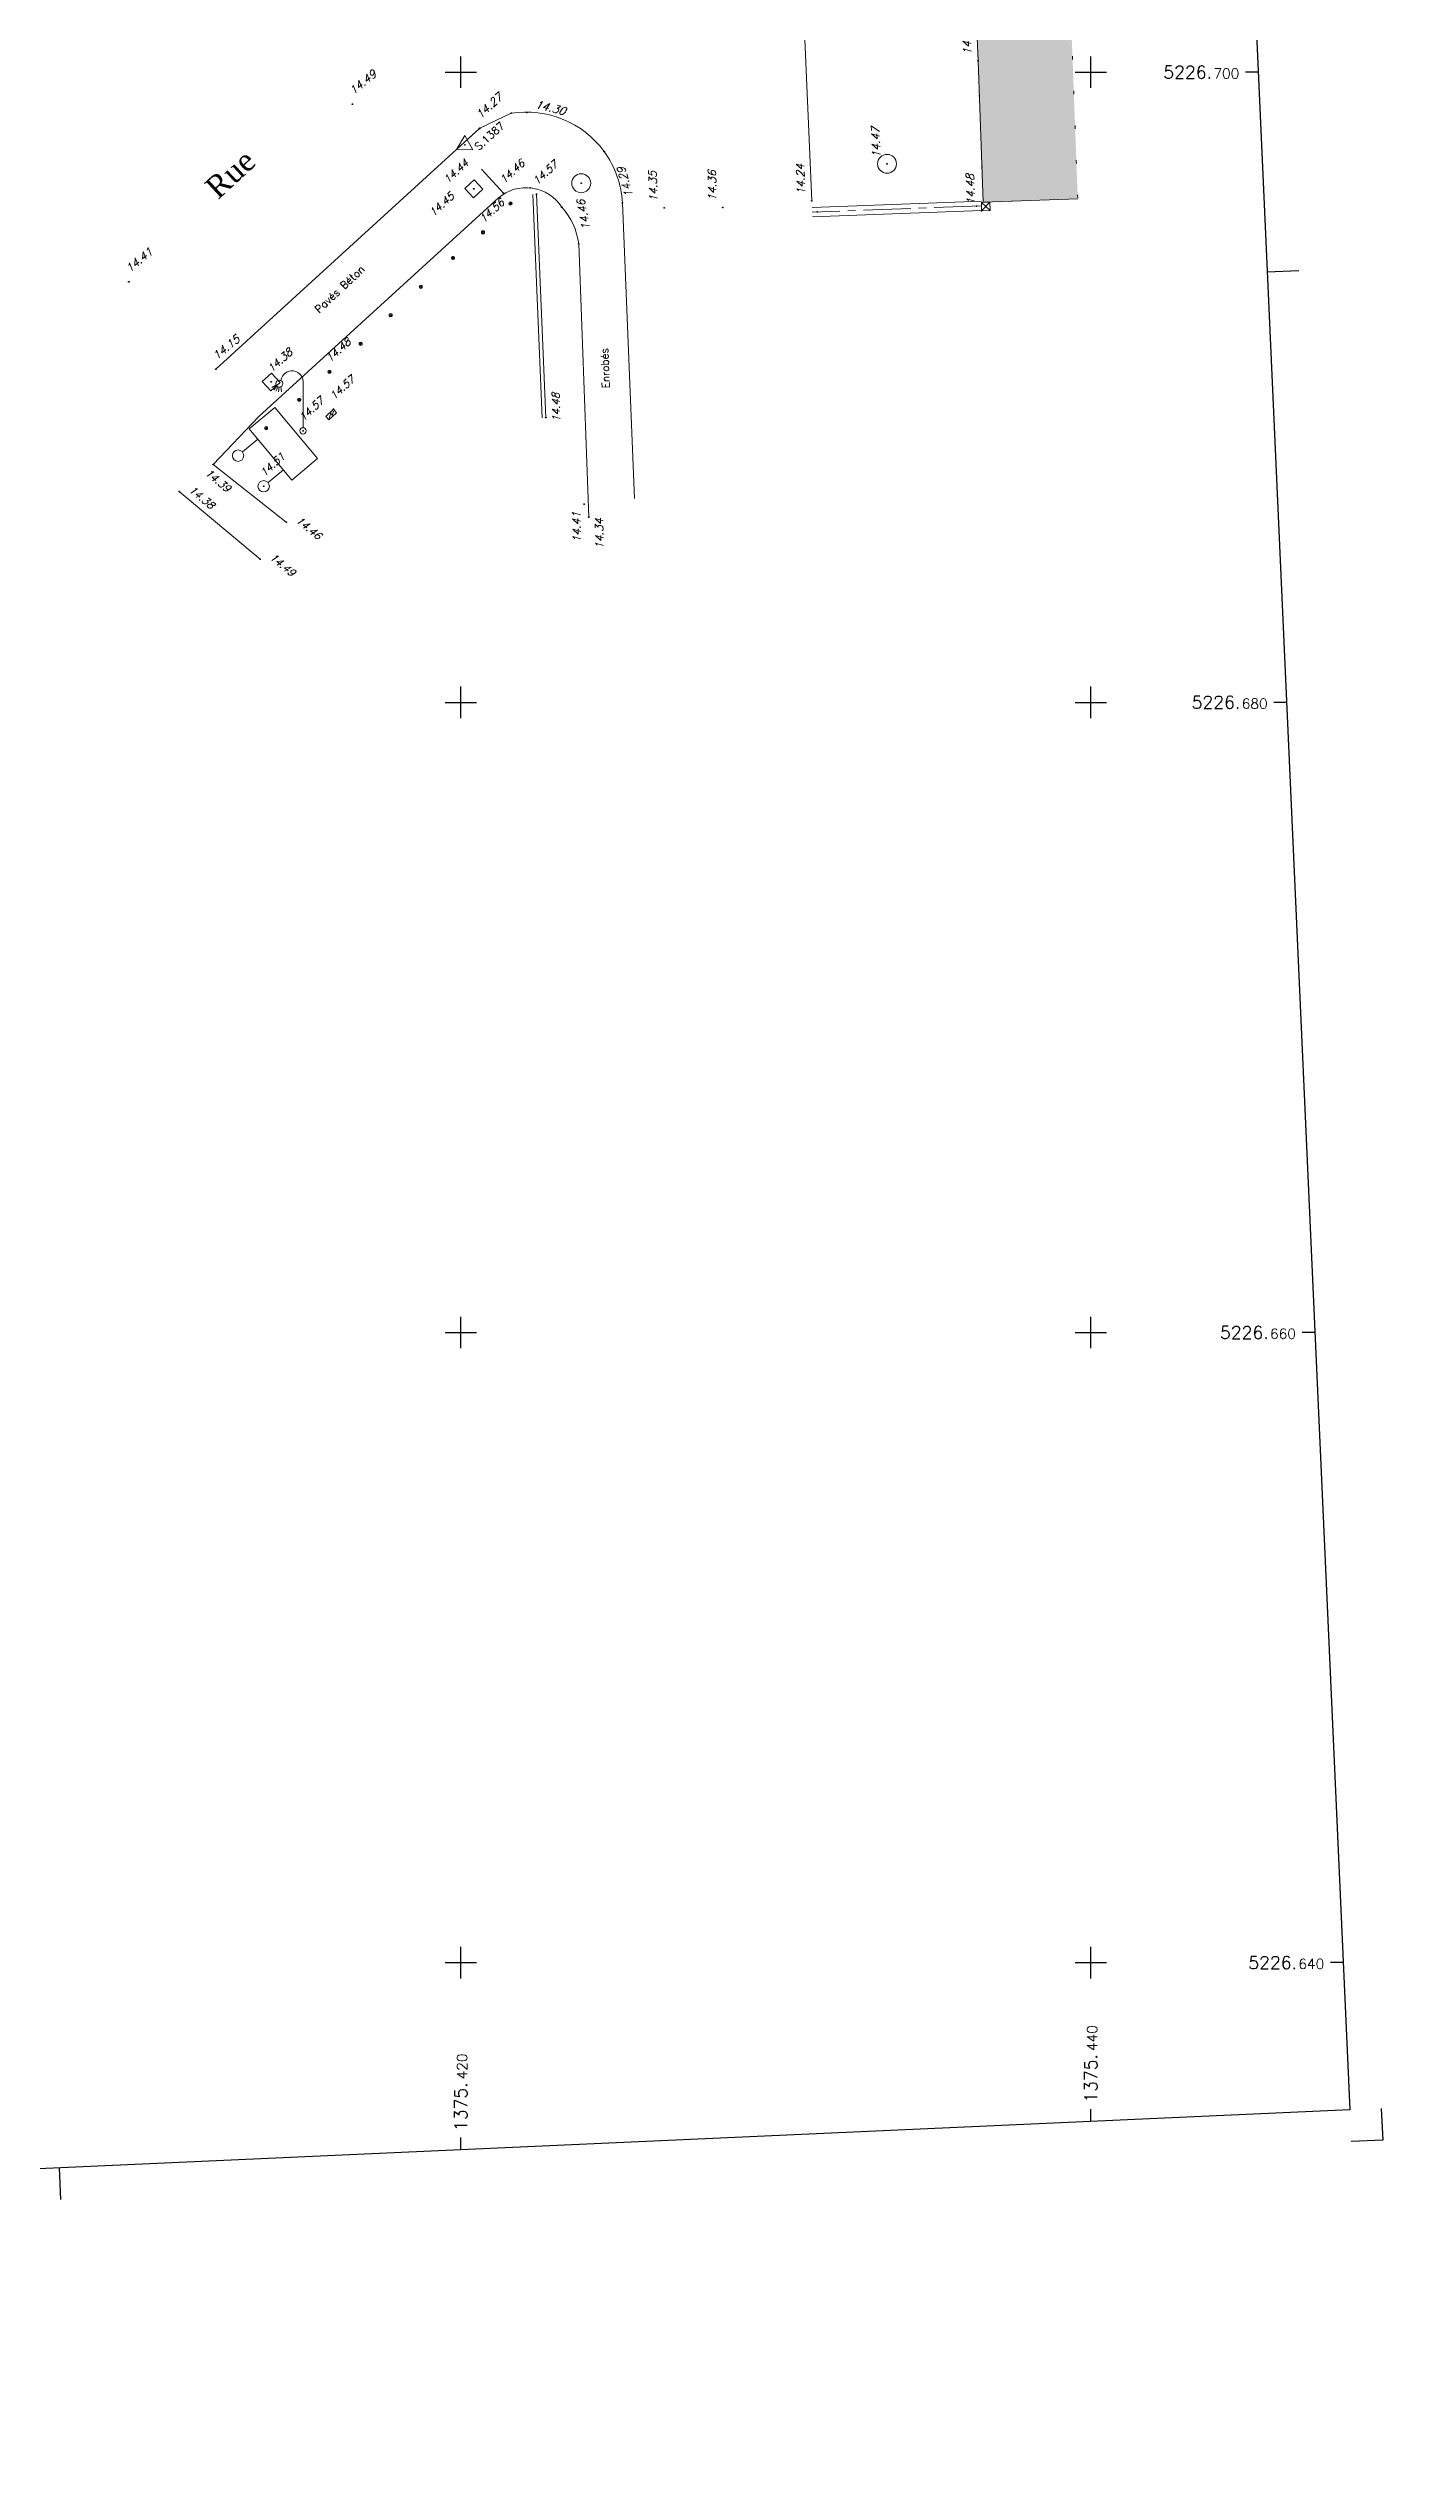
# Model space of a CAD drawing. Header units: metres. Extents: x 1373359 to 1376054, y 5226623 to 5228666.
# Drawn here: x 1375406.9 to 1375449.3, y 5226624.1 to 5226700.8 of the extents above; entities that cross this region are included whole.
import ezdxf
from ezdxf.enums import TextEntityAlignment as Align

# ---------------------------------------------------------------- set-up
doc = ezdxf.new("R2010")
doc.units = ezdxf.units.M
doc.header["$LTSCALE"] = 2
doc.header["$PDMODE"] = 32
doc.header["$PDSIZE"] = 0.02
doc.linetypes.add('AXES2', pattern=[1.125, 0.75, -0.125, 0.125, -0.125])
doc.linetypes.add('POINTILLE', pattern=[0.25, 0, -0.25])
doc.layers.get('0').update_dxf_attribs({"color": 6})
for name, color, linetype, lineweight in [('ASSEP_P_AFFRON', 5, 'Continuous', 0), ('ASSEU_P_AFFRON', 124, 'Continuous', 9), ('DIVERS_P_POINT', 7, 'Continuous', 9), ('ECLAI_P_SUPPE1', 6, 'Continuous', 9), ('ELEC_P_AFFREC', 1, 'Continuous', 9), ('EV_F_TEXNATSOL', 7, 'Continuous', 0), ('FDP_F_BATI', 7, 'Continuous', 9), ('FDP_L_BATI', 7, 'Continuous', 9), ('FDP_L_MURPLEIN', 7, 'Continuous', 9), ('GEOD_P_STA', 6, 'Continuous', 9), ('MOB_P_OBSBORNF', 7, 'Continuous', 9), ('SIGH_P_FDIR', 7, 'Continuous', 9), ('VOIE_F_TEXNOM', 7, 'Continuous', 0), ('VOIE_L_BORDREV', 252, 'Continuous', 0), ('VOIE_L_BORDURE', 7, 'Continuous', 9)]:
    doc.layers.add(name, color=color, linetype=linetype, lineweight=lineweight)
for name, color, linetype in [('MEP_F_CADRE', 7, 'Continuous'), ('MEP_F_CARRO', 7, 'Continuous'), ('MEP_F_TEXCARRO', 7, 'Continuous'), ('TopoAlt', 7, 'Continuous'), ('Topojis', 7, 'Continuous')]:
    doc.layers.add(name, color=color, linetype=linetype)
doc.styles.get("Standard").update_dxf_attribs({"font": 'romans.shx'})
doc.styles.add('TNR', font='TIMES.TTF', dxfattribs={"width": 0.999})

# ---------------------------------------------------------------- blocks, each defined once
blk = doc.blocks.new('Tcpoint')
at = {"color": 0}
blk.add_point((0, 0), dxfattribs=at)
at = {"layer": 'TopoAlt'}
blk.add_attdef('ALT', (0.2, 0.2), '', height=0.24, dxfattribs=at)
blk = doc.blocks.new('t003')
at = {"color": 0}
blk.add_line((0, 0), (0, 0), dxfattribs=at)
blk.add_lwpolyline([(0.259834, -0.149954), (-0.000053, 0.3), (-0.259781, -0.150046)], close=True, dxfattribs=at)
blk = doc.blocks.new('CB014')
at = {"color": 0}
blk.add_line((0, 0), (0, 0), dxfattribs=at)
blk.add_lwpolyline([(-0.2, -0.2), (-0.2, 0.2), (0.2, 0.2), (0.2, -0.2)], close=True, dxfattribs=at)
blk = doc.blocks.new('r025')
at = {"color": 0}
for points in [[(-0.233333, 0.45), (0.933333, 0.45), (0.933333, 1.033333), (0.933333, 1.033333), (-0.233333, 1.033333), (-0.233333, 0.45)], [(0, 0.1), (0, 0.1), (0, 0.45), (0, 0.45)], [(0.7, 0.1), (0.7, 0.45), (0.7, 0.45)]]:
    blk.add_lwpolyline(points, dxfattribs=at)
for centre in [(0, 0), (0.7, 0)]:
    blk.add_circle(centre, 0.1, dxfattribs=at)
blk = doc.blocks.new('l003')
at = {"color": 0}
for points in [[(-0.855244, 1.462269), (-0.984837, 1.372556)], [(-0.830421, 1.422331), (-0.931041, 1.303495)], [(-0.792944, 1.396773), (-0.86024, 1.256612)], [(-0.752708, 1.388229), (-0.78082, 1.234594)], [(-0.700628, 1.399688), (-0.684459, 1.240974)], [(0, 0.1), (0, 1.5)]]:
    blk.add_lwpolyline(points, dxfattribs=at)
for centre, radius in [((-0.75, 1.5), 0.111803), ((0, 0), 0.1)]:
    blk.add_circle(centre, radius, dxfattribs=at)
blk.add_arc((-0.35, 1.55), 0.353553, 351.869898, 171.869898, dxfattribs=at)
blk = doc.blocks.new('e020')
at = {"color": 0, "linetype": 'Continuous'}
for p, q in [((0, 0.238611), (0, 0)), ((0.525, 0.238611), (0, 0.238611)), ((0, 0), (0.525, 0)), ((0.525, 0), (0.525, 0.238611))]:
    blk.add_line(p, q, dxfattribs=at)
blk.add_lwpolyline([(0.063739, 0.072973), (0.263674, 0.189273), (0.213166, 0.042878), (0.46514, 0.189449)], dxfattribs=at)
blk.add_solid([(0.408379, 0.188402), (0.46514, 0.189449), (0.43617, 0.140626)], dxfattribs=at)
blk = doc.blocks.new('CB022')
at = {"color": 0}
blk.add_lwpolyline([(0, 0.5, -1.000317), (0, -0.5, -1.000317), (0, 0.5), (0, -0.5)], format="xyb", dxfattribs=at)
blk.add_lwpolyline([(0.5, 0), (-0.5, 0)], dxfattribs=at)
blk = doc.blocks.new('u014')
at = {"color": 0}
blk.add_line((0, 0), (0, 0), dxfattribs=at)
blk.add_circle((0, 0), 0.3, dxfattribs=at)

msp = doc.modelspace()

# ---------------------------------------------------------------- hatches: boundary and pattern name
at = {"layer": 'FDP_F_BATI'}
msp.add_hatch(color=9, dxfattribs=at).paths.add_polyline_path([(1375436.586, 5226695.871), (1375436.419, 5226700.36), (1375436.113, 5226707.504), (1375437.544, 5226708.86), (1375438.204, 5226709.486), (1375439.188, 5226710.413), (1375441.245, 5226708.229), (1375440.264, 5226707.306), (1375439.608, 5226706.683), (1375439.169, 5226706.267), (1375439.417, 5226700.48), (1375439.584, 5226695.982)])

# ---------------------------------------------------------------- linework, layer by layer
at = {"layer": 'FDP_F_BATI', "color": 255, "linetype": 'POINTILLE', "ltscale": 2, "elevation": -14.421, "flags": 128}
msp.add_lwpolyline([(1375436.586, 5226695.871), (1375436.419, 5226700.36), (1375436.113, 5226707.504), (1375437.544, 5226708.86), (1375438.204, 5226709.486), (1375439.188, 5226710.413), (1375441.245, 5226708.229), (1375440.264, 5226707.306), (1375439.608, 5226706.683), (1375439.169, 5226706.267), (1375439.417, 5226700.48), (1375439.584, 5226695.982)], close=True, dxfattribs=at)
at = {"layer": 'FDP_L_BATI'}
msp.add_lwpolyline([(1375437.544, 5226708.86), (1375436.113, 5226707.504), (1375436.419, 5226700.36), (1375436.586, 5226695.871), (1375439.584, 5226695.982)], dxfattribs=at)
at = {"layer": 'FDP_L_MURPLEIN'}
for p, q in [((1375436.796, 5226695.876, -14.421), (1375436.527, 5226695.869, -14.421)), ((1375436.527, 5226695.869, -14.421), (1375436.533, 5226695.599, -14.421)), ((1375436.533, 5226695.599, -14.421), (1375436.803, 5226695.606, -14.421)), ((1375436.803, 5226695.606, -14.421), (1375436.796, 5226695.876, -14.421))]:
    msp.add_line(p, q, dxfattribs=at)
at = {"layer": 'FDP_L_MURPLEIN', "elevation": -14.421}
for points in [[(1375436.527, 5226695.869), (1375436.803, 5226695.606)], [(1375436.533, 5226695.599), (1375436.796, 5226695.876)]]:
    msp.add_lwpolyline(points, dxfattribs=at)
at = {"layer": 'MEP_F_CADRE', "flags": 128}
for points in [[(1375193.192, 5226741.78), (1375276.098, 5226745.507), (1375273.475, 5226803.848), (1375440.307, 5226811.347), (1375448.219, 5226635.325), (1375198.471, 5226624.098), (1375193.182, 5226741.779)], [(1375445.597, 5226693.666), (1375446.596, 5226693.711)], [(1375449.218, 5226635.37), (1375449.263, 5226634.371), (1375448.264, 5226634.326)], [(1375407.306, 5226632.485), (1375407.261, 5226633.484)]]:
    msp.add_lwpolyline(points, dxfattribs=at)
at = {"layer": 'MEP_F_CARRO'}
for p, q in [((1375420, 5226699.5), (1375420, 5226700.5)), ((1375440, 5226699.5), (1375440, 5226700.5)), ((1375419.5, 5226700), (1375420.5, 5226700)), ((1375439.5, 5226700), (1375440.5, 5226700)), ((1375420, 5226679.5), (1375420, 5226680.5)), ((1375440, 5226679.5), (1375440, 5226680.5)), ((1375419.5, 5226680), (1375420.5, 5226680)), ((1375439.5, 5226680), (1375440.5, 5226680)), ((1375420, 5226659.5), (1375420, 5226660.5)), ((1375440, 5226659.5), (1375440, 5226660.5)), ((1375419.5, 5226660), (1375420.5, 5226660)), ((1375439.5, 5226660), (1375440.5, 5226660)), ((1375420, 5226639.5), (1375420, 5226640.5)), ((1375440, 5226639.5), (1375440, 5226640.5)), ((1375419.5, 5226640), (1375420.5, 5226640)), ((1375439.5, 5226640), (1375440.5, 5226640))]:
    msp.add_line(p, q, dxfattribs=at)
at = {"layer": 'MEP_F_TEXCARRO'}
for p, q in [((1375445.312, 5226700), (1375444.912, 5226700)), ((1375446.211, 5226680), (1375445.811, 5226680)), ((1375447.11, 5226660), (1375446.71, 5226660)), ((1375448.009, 5226640), (1375447.609, 5226640)), ((1375440, 5226634.955), (1375440, 5226635.355)), ((1375420, 5226634.056), (1375420, 5226634.456))]:
    msp.add_line(p, q, dxfattribs=at)
at = {"layer": 'VOIE_L_BORDREV', "flags": 128}
msp.add_lwpolyline([(1375421.352, 5226696.161), (1375420.662, 5226696.918)], dxfattribs=at)
at = {"layer": 'VOIE_L_BORDURE', "flags": 128}
for points in [[(1375431.141, 5226695.919), (1375430.811, 5226703.493), (1375430.776, 5226704.619, -0.095828), (1375430.922, 5226706.704, -0.122147), (1375432.201, 5226709.025), (1375435.145, 5226711.787)], [(1375412.225, 5226690.574), (1375420.606, 5226698.22), (1375421.603, 5226698.696, -0.282029), (1375424.551, 5226697.479, -0.144375), (1375425.131, 5226695.854), (1375425.519, 5226686.473)], [(1375413.591, 5226689.076), (1375421.195, 5226696.015), (1375421.195, 5226696.015, -0.452097), (1375423.207, 5226695.712, -0.154174), (1375423.742, 5226694.556), (1375424.066, 5226685.882)]]:
    msp.add_lwpolyline(points, format="xyb", dxfattribs=at)
for points in [[(1375422.282, 5226696.12), (1375422.581, 5226689.033)], [(1375422.402, 5226696.125), (1375422.701, 5226689.038)], [(1375436.526, 5226695.908), (1375431.149, 5226695.71)], [(1375436.533, 5226695.608), (1375431.16, 5226695.41)], [(1375413.591, 5226689.076), (1375412.14, 5226687.544), (1375414.462, 5226685.718)], [(1375413.63, 5226684.548), (1375411.063, 5226686.691)]]:
    msp.add_lwpolyline(points, dxfattribs=at)
at = {"layer": 'VOIE_L_BORDURE', "linetype": 'AXES2', "flags": 128}
msp.add_lwpolyline([(1375436.529, 5226695.758), (1375431.155, 5226695.56)], dxfattribs=at)

# ---------------------------------------------------------------- block references
at = {"layer": 'ASSEP_P_AFFRON'}
msp.add_blockref('u014', (1375423.823, 5226696.476, -14.421), dxfattribs=at)
at = {"layer": 'ASSEU_P_AFFRON'}
msp.add_blockref('u014', (1375433.53, 5226697.092, -14.421), dxfattribs=at)
at = {"layer": 'DIVERS_P_POINT', "yscale": -1.000000000115128, "rotation": 42.37423198126819}
for p in [(1375420.415, 5226696.298), (1375413.981, 5226690.169)]:
    msp.add_blockref('CB014', p, dxfattribs=at)
at = {"layer": 'ECLAI_P_SUPPE1'}
msp.add_blockref('l003', (1375414.992, 5226688.617), dxfattribs=at)
at = {"layer": 'ELEC_P_AFFREC', "xscale": 0.6330859859675724, "yscale": 0.6330859861336648, "zscale": 0.6330859860176667, "rotation": 222.4518793757968}
msp.add_blockref('e020', (1375415.958, 5226689.301), dxfattribs=at)
at = {"layer": 'GEOD_P_STA'}
ref = msp.add_blockref('Tcpoint', (1375420.129, 5226697.693), dxfattribs=dict(at, rotation=42.37423198126819))
ref.add_attrib('MAT', 'S.1387', (1375420.573, 5226697.503), dxfattribs={"height": 0.24, "rotation": 42.37423})
ref.add_attrib('ALT', '14.44', (1375419.583, 5226696.451), dxfattribs={"layer": 'TopoAlt', "height": 0.24, "rotation": 42.37423, "oblique": 18})
at = {"layer": 'GEOD_P_STA', "rotation": 359.5527877287603}
msp.add_blockref('t003', (1375420.129, 5226697.693), dxfattribs=at)
at = {"layer": 'MOB_P_OBSBORNF', "xscale": 0.1, "yscale": -0.1}
for p in [(1375421.576, 5226695.831), (1375420.705, 5226694.918), (1375418.729, 5226693.187), (1375417.775, 5226692.292), (1375416.822, 5226691.377), (1375415.834, 5226690.494), (1375414.869, 5226689.605), (1375413.819, 5226688.701)]:
    msp.add_blockref('CB022', p, dxfattribs=at)
at = {"layer": 'MOB_P_OBSBORNF', "xscale": 0.0999999999485192, "yscale": -0.0999999999130602, "rotation": 42.3742319967862}
msp.add_blockref('CB022', (1375419.752, 5226694.105), dxfattribs=at)
at = {"layer": 'SIGH_P_FDIR', "xscale": 1.810779618475522, "yscale": 1.810779618099331, "zscale": 1.81077961841978, "rotation": 309.9343484699512}
msp.add_blockref('r025', (1375412.93, 5226687.83), dxfattribs=at)
at = {"layer": 'Topojis'}
ref = msp.add_blockref('Tcpoint', (1375436.419, 5226700.36, -14.421), dxfattribs=dict(at, rotation=92.25582733753451))
ref.add_attrib('ALT', '14.61', (1375436.212, 5226700.552, -14.421), dxfattribs={"layer": 'TopoAlt', "height": 0.254, "rotation": 92.25583, "oblique": 18})
ref = msp.add_blockref('Tcpoint', (1375416.56, 5226698.986, -14.421), dxfattribs=dict(at, rotation=39.46661149067642))
ref.add_attrib('ALT', '14.49', (1375416.588, 5226699.268, -14.421), dxfattribs={"layer": 'TopoAlt', "height": 0.254, "rotation": 39.46661, "oblique": 18})
ref = msp.add_blockref('Tcpoint', (1375420.606, 5226698.22, -14.421), dxfattribs=dict(at, rotation=42.37423197350919))
ref.add_attrib('ALT', '14.27', (1375420.619, 5226698.502, -14.421), dxfattribs={"layer": 'TopoAlt', "height": 0.254, "rotation": 42.37423, "oblique": 18})
for p, rotation in [((1375421.603, 5226698.696, -14.421), 42.37423198126819), ((1375420.592, 5226698.217, -14.421), 39.46661149067642), ((1375424.551, 5226697.479, -14.421), 39.46661149067642), ((1375422.205, 5226696.327, -14.421), 42.37423197544894), ((1375423.207, 5226695.712, -14.421), 39.46661149067642), ((1375436.374, 5226695.752, -14.421), 92.25582733753451), ((1375431.31, 5226695.566, -14.421), 92.25582733753451), ((1375423.742, 5226694.556, -14.421), 111.5516913679163)]:
    msp.add_blockref('Tcpoint', p, dxfattribs=dict(at, rotation=rotation))
ref = msp.add_blockref('Tcpoint', (1375422.097, 5226698.724, -14.421), dxfattribs=dict(at, rotation=345.9303781253179))
ref.add_attrib('ALT', '14.30', (1375422.34, 5226698.87, -14.421), dxfattribs={"layer": 'TopoAlt', "height": 0.254, "rotation": 345.93038, "oblique": 18})
ref = msp.add_blockref('Tcpoint', (1375433.53, 5226697.092, -14.421), dxfattribs=dict(at, rotation=92.25582733753451))
ref.add_attrib('ALT', '14.47', (1375433.322, 5226697.284, -14.421), dxfattribs={"layer": 'TopoAlt', "height": 0.254, "rotation": 92.25583, "oblique": 18})
ref = msp.add_blockref('Tcpoint', (1375421.352, 5226696.161), dxfattribs=dict(at, rotation=42.37423198126819))
ref.add_attrib('ALT', '14.46', (1375421.365, 5226696.444), dxfattribs={"layer": 'TopoAlt', "height": 0.24, "rotation": 42.37423, "oblique": 18})
ref = msp.add_blockref('Tcpoint', (1375422.402, 5226696.125), dxfattribs=dict(at, rotation=42.37423198126819))
ref.add_attrib('ALT', '14.57', (1375422.415, 5226696.407), dxfattribs={"layer": 'TopoAlt', "height": 0.24, "rotation": 42.37423, "oblique": 18})
ref = msp.add_blockref('Tcpoint', (1375423.823, 5226696.476, -14.421), dxfattribs=dict(at, rotation=100.7586651195956))
ref.add_attrib('ALT', '14.46', (1375424.111, 5226695.011, -14.421), dxfattribs={"layer": 'TopoAlt', "height": 0.254, "rotation": 100.75867, "oblique": 18})
ref = msp.add_blockref('Tcpoint', (1375425.131, 5226695.854, -14.421), dxfattribs=dict(at, rotation=106.246846211406))
ref.add_attrib('ALT', '14.29', (1375425.472, 5226696.072, -14.421), dxfattribs={"layer": 'TopoAlt', "height": 0.254, "rotation": 106.24685, "oblique": 18})
ref = msp.add_blockref('Tcpoint', (1375426.458, 5226695.693, -14.421), dxfattribs=dict(at, rotation=92.25582733753451))
ref.add_attrib('ALT', '14.35', (1375426.251, 5226695.885, -14.421), dxfattribs={"layer": 'TopoAlt', "height": 0.254, "rotation": 92.25583, "oblique": 18})
ref = msp.add_blockref('Tcpoint', (1375428.316, 5226695.711, -14.421), dxfattribs=dict(at, rotation=90.83790958934358))
ref.add_attrib('ALT', '14.36', (1375428.113, 5226695.908, -14.421), dxfattribs={"layer": 'TopoAlt', "height": 0.254, "rotation": 90.83791, "oblique": 18})
ref = msp.add_blockref('Tcpoint', (1375431.141, 5226695.919, -14.421), dxfattribs=dict(at, rotation=92.25582733753451))
ref.add_attrib('ALT', '14.24', (1375430.933, 5226696.111, -14.421), dxfattribs={"layer": 'TopoAlt', "height": 0.254, "rotation": 92.25583, "oblique": 18})
ref = msp.add_blockref('Tcpoint', (1375436.533, 5226695.599, -14.421), dxfattribs=dict(at, rotation=92.25582733753451))
ref.add_attrib('ALT', '14.48', (1375436.325, 5226695.791, -14.421), dxfattribs={"layer": 'TopoAlt', "height": 0.254, "rotation": 92.25583, "oblique": 18})
ref = msp.add_blockref('Tcpoint', (1375420.415, 5226696.298), dxfattribs=dict(at, rotation=42.37423198126819))
ref.add_attrib('ALT', '14.45', (1375419.126, 5226695.402), dxfattribs={"layer": 'TopoAlt', "height": 0.24, "rotation": 42.37423, "oblique": 18})
ref = msp.add_blockref('Tcpoint', (1375420.705, 5226694.918), dxfattribs=dict(at, rotation=42.37423198126819))
ref.add_attrib('ALT', '14.56', (1375420.718, 5226695.201), dxfattribs={"layer": 'TopoAlt', "height": 0.24, "rotation": 42.37423, "oblique": 18})
ref = msp.add_blockref('Tcpoint', (1375409.462, 5226693.346, -14.421), dxfattribs=dict(at, rotation=39.46661149067642))
ref.add_attrib('ALT', '14.41', (1375409.489, 5226693.627, -14.421), dxfattribs={"layer": 'TopoAlt', "height": 0.254, "rotation": 39.46661, "oblique": 18})
ref = msp.add_blockref('Tcpoint', (1375412.225, 5226690.574, -14.421), dxfattribs=dict(at, rotation=39.46661149067642))
ref.add_attrib('ALT', '14.15', (1375412.252, 5226690.855, -14.421), dxfattribs={"layer": 'TopoAlt', "height": 0.254, "rotation": 39.46661, "oblique": 18})
ref = msp.add_blockref('Tcpoint', (1375413.981, 5226690.169), dxfattribs=dict(at, rotation=42.37423198126819))
ref.add_attrib('ALT', '14.38', (1375413.994, 5226690.452), dxfattribs={"layer": 'TopoAlt', "height": 0.24, "rotation": 42.37423, "oblique": 18})
ref = msp.add_blockref('Tcpoint', (1375415.834, 5226690.494), dxfattribs=dict(at, rotation=42.37423198126819))
ref.add_attrib('ALT', '14.48', (1375415.847, 5226690.777), dxfattribs={"layer": 'TopoAlt', "height": 0.24, "rotation": 42.37423, "oblique": 18})
ref = msp.add_blockref('Tcpoint', (1375415.958, 5226689.301), dxfattribs=dict(at, rotation=42.37423198126819))
ref.add_attrib('ALT', '14.57', (1375415.97, 5226689.584), dxfattribs={"layer": 'TopoAlt', "height": 0.24, "rotation": 42.37423, "oblique": 18})
ref = msp.add_blockref('Tcpoint', (1375414.992, 5226688.617), dxfattribs=dict(at, rotation=43.35642475809875))
ref.add_attrib('ALT', '14.57', (1375415, 5226688.9), dxfattribs={"layer": 'TopoAlt', "height": 0.24, "rotation": 43.35642, "oblique": 18})
ref = msp.add_blockref('Tcpoint', (1375422.701, 5226689.038), dxfattribs=dict(at, rotation=91.35923978027033))
ref.add_attrib('ALT', '14.48', (1375423.155, 5226688.898), dxfattribs={"layer": 'TopoAlt', "height": 0.24, "rotation": 91.35924, "oblique": 18})
ref = msp.add_blockref('Tcpoint', (1375413.744, 5226686.858), dxfattribs=dict(at, rotation=42.37423198126819))
ref.add_attrib('ALT', '14.51', (1375413.757, 5226687.14), dxfattribs={"layer": 'TopoAlt', "height": 0.24, "rotation": 42.37423, "oblique": 18})
ref = msp.add_blockref('Tcpoint', (1375412.14, 5226687.544), dxfattribs=dict(at, rotation=320.1575250461079))
ref.add_attrib('ALT', '14.39', (1375411.858, 5226687.25), dxfattribs={"layer": 'TopoAlt', "height": 0.24, "rotation": 320.15753, "oblique": 18})
ref = msp.add_blockref('Tcpoint', (1375411.063, 5226686.691), dxfattribs=dict(at, rotation=320.1575250461079))
ref.add_attrib('ALT', '14.38', (1375411.345, 5226686.716), dxfattribs={"layer": 'TopoAlt', "height": 0.24, "rotation": 320.15753, "oblique": 18})
ref = msp.add_blockref('Tcpoint', (1375414.462, 5226685.718), dxfattribs=dict(at, rotation=320.1575250461079))
ref.add_attrib('ALT', '14.46', (1375414.744, 5226685.744), dxfattribs={"layer": 'TopoAlt', "height": 0.24, "rotation": 320.15753, "oblique": 18})
ref = msp.add_blockref('Tcpoint', (1375423.913, 5226686.292, -14.421), dxfattribs=dict(at, rotation=91.35923977163837))
ref.add_attrib('ALT', '14.41', (1375423.817, 5226685.066, -14.421), dxfattribs={"layer": 'TopoAlt', "height": 0.254, "rotation": 91.35924, "oblique": 18})
ref = msp.add_blockref('Tcpoint', (1375424.066, 5226685.882, -14.421), dxfattribs=dict(at, rotation=91.35923977163837))
ref.add_attrib('ALT', '14.34', (1375424.538, 5226684.86, -14.421), dxfattribs={"layer": 'TopoAlt', "height": 0.254, "rotation": 91.35924, "oblique": 18})
ref = msp.add_blockref('Tcpoint', (1375413.63, 5226684.548), dxfattribs=dict(at, rotation=320.1575250461079))
ref.add_attrib('ALT', '14.49', (1375413.912, 5226684.574), dxfattribs={"layer": 'TopoAlt', "height": 0.24, "rotation": 320.15753, "oblique": 18})

# ---------------------------------------------------------------- texts
at = {"layer": 'EV_F_TEXNATSOL'}
for s, rotation, p in [('Pavés Béton', 43.21409, (1375415.505, 5226692.339, -14.421)), ('Enrobés', 92.19659, (1375424.726, 5226689.973, -14.421))]:
    msp.add_text(s, height=0.24, rotation=rotation, dxfattribs=at).set_placement(p)
at = {"layer": 'MEP_F_TEXCARRO'}
for s, height, p in [('5226.', 0.4, (1375443.843, 5226699.8)), ('700', 0.32, (1375444.712, 5226699.8)), ('5226.', 0.4, (1375444.742, 5226679.8)), ('680', 0.32, (1375445.611, 5226679.8)), ('5226.', 0.4, (1375445.642, 5226659.8)), ('660', 0.32, (1375446.51, 5226659.8)), ('5226.', 0.4, (1375446.541, 5226639.8)), ('640', 0.32, (1375447.409, 5226639.8))]:
    msp.add_text(s, height=height, dxfattribs=at).set_placement(p, align=Align.RIGHT)
for s, height, p in [('440', 0.32, (1375440.2, 5226637.193)), ('420', 0.32, (1375420.2, 5226636.294)), ('1375.', 0.4, (1375440.2, 5226635.555)), ('1375.', 0.4, (1375420.2, 5226634.656))]:
    msp.add_text(s, height=height, rotation=90, dxfattribs=at).set_placement(p)
at = {"layer": 'VOIE_F_TEXNOM', "style": 'TNR', "width": 0.999}
msp.add_text('Rue', height=0.7, rotation=42.7842, dxfattribs=at).set_placement((1375412.296, 5226695.936))

doc.saveas('drawing.dxf')
